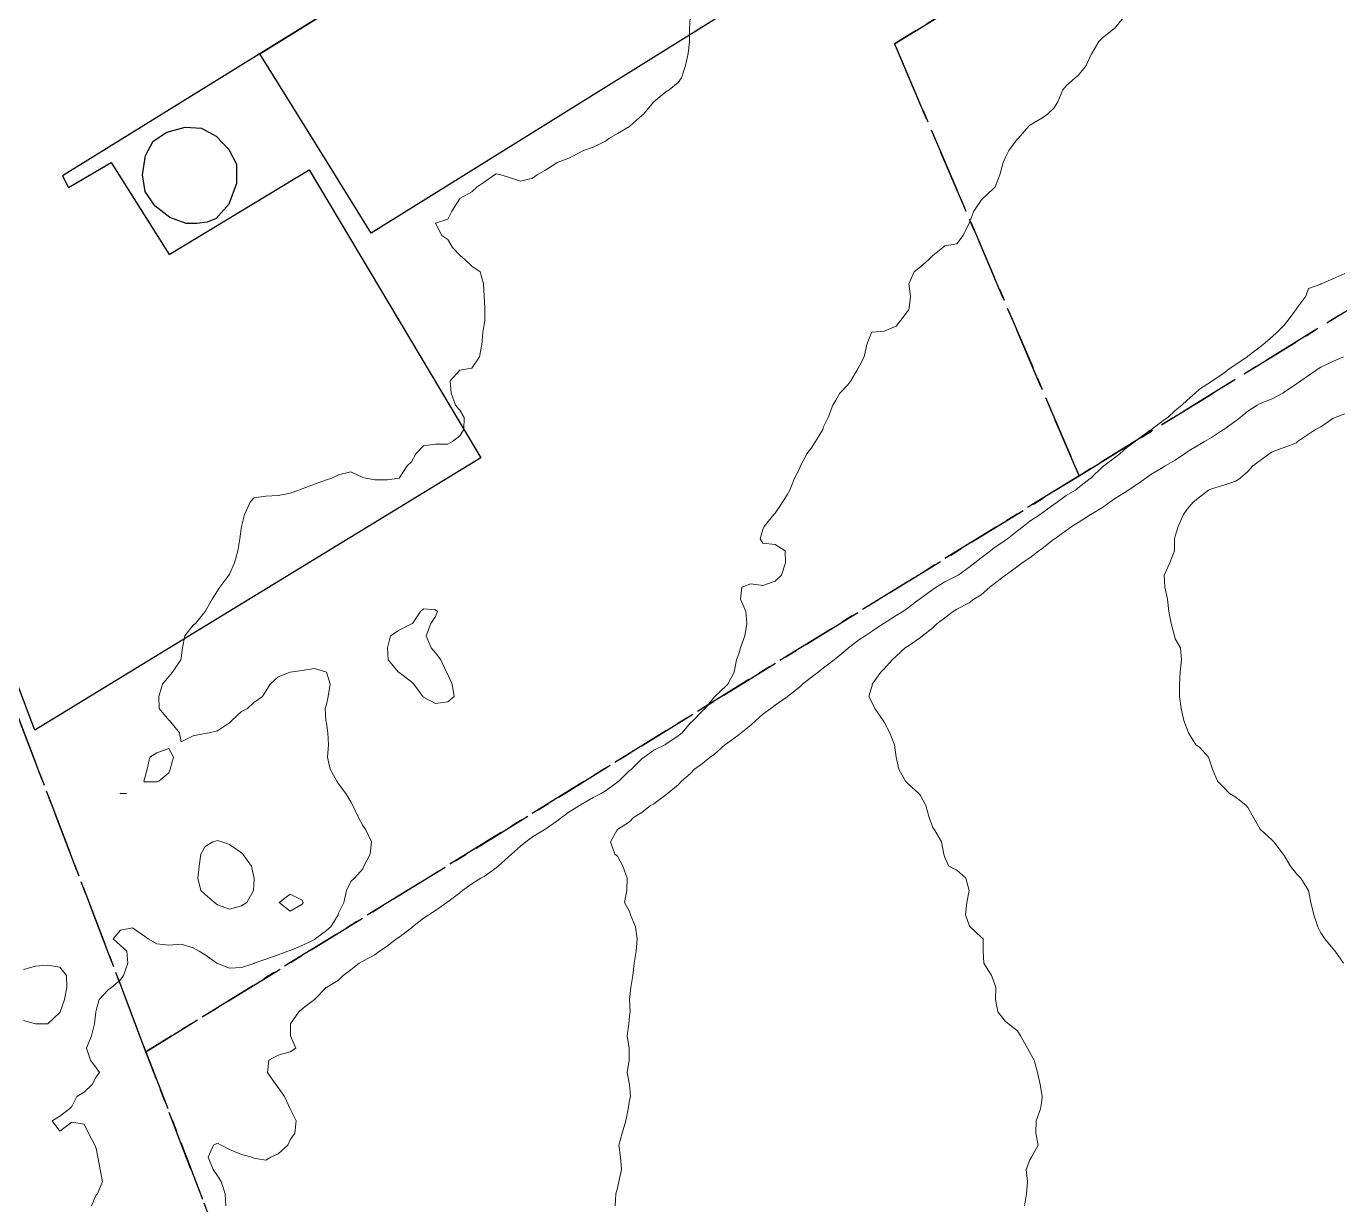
# Model space of a CAD drawing. Header units: centimetres. Extents: x 0 to 642158, y -847 to 649707.
# Drawn here: x 617169.9 to 617224, y 621297.3 to 621345.9 of the extents above; entities that cross this region are included whole.
import ezdxf

# ---------------------------------------------------------------- set-up
doc = ezdxf.new("R2010")
doc.units = ezdxf.units.CM
doc.header["$MEASUREMENT"] = 0
doc.linetypes.add('CENTERX2', pattern=[4, 2.5, -0.5, 0.5, -0.5])
doc.layers.add('SPW_batiments', color=7, linetype='Continuous')
doc.layers.add('SPW_parcellaire cadastral', color=7, linetype='CENTERX2', lineweight=25, true_color=0xff0542)
doc.layers.add('WAL_topographie 0.5', color=253, linetype='Continuous', lineweight=20)
picture_1 = doc.add_image_def('image2.png', size_in_pixel=(6614, 11023))

msp = doc.modelspace()

# ---------------------------------------------------------------- linework, layer by layer
at = {"layer": 'SPW_batiments'}
for points in [[(617201.563, 621358.395), (617171.366, 621339.709), (617171.616, 621339.226), (617173.366, 621340.259), (617175.766, 621336.459), (617181.533, 621339.96), (617188.617, 621328.078), (617170.219, 621316.859), (617163.584, 621334.391), (617157.932, 621349.19), (617141.627, 621393.188), (617169.725, 621410.341), (617201.563, 621358.395)], [(617206.545, 621351.322), (617184.097, 621337.347), (617182.26, 621340.297), (617179.494, 621344.738), (617201.564, 621358.395), (617206.545, 621351.322)], [(617177.099, 621341.676), (617177.699, 621341.342), (617178.216, 621340.792), (617178.533, 621340.192), (617178.533, 621339.392), (617178.216, 621338.542), (617177.699, 621337.942), (617177.333, 621337.792), (617176.899, 621337.742), (617176.466, 621337.742), (617175.783, 621337.992), (617175.166, 621338.476), (617174.766, 621339.059), (617174.666, 621339.742), (617174.783, 621340.542), (617175.099, 621341.142), (617175.666, 621341.509), (617176.416, 621341.709), (617177.099, 621341.676)]]:
    msp.add_lwpolyline(points, dxfattribs=at)
at = {"layer": 'SPW_parcellaire cadastral'}
for points in [[(617201.035, 621235.28), (617133.725, 621215.689), (617131.404, 621239.475), (617134.863, 621279.597), (617137.651, 621349.657), (617132.11, 621409.755), (617135.38, 621410.293), (617136.513, 621406.936), (617140.785, 621394.676), (617159.465, 621344.465), (617169.362, 621317.866), (617174.805, 621303.598), (617201.035, 621235.28)], [(617213.288, 621327.341), (617205.674, 621345.152), (617209.987, 621347.784), (617207.386, 621352.054), (617197.775, 621367.833), (617207.255, 621373.616), (617208.971, 621370.588), (617237.297, 621386.521)], [(617159.465, 621344.465), (617196.57, 621367.098), (617197.775, 621367.833), (617207.386, 621352.054), (617209.987, 621347.784), (617205.674, 621345.152), (617213.288, 621327.341), (617174.805, 621303.598), (617169.362, 621317.866), (617159.465, 621344.465)], [(617266.542, 621254.087), (617209.847, 621217.085), (617206.182, 621236.778), (617201.035, 621235.28), (617174.805, 621303.598), (617213.288, 621327.341), (617229.936, 621337.612), (617230.609, 621336.031), (617231.984, 621333.558), (617234.583, 621327.944), (617236.528, 621323.415), (617238.643, 621318.532), (617240.946, 621313.193), (617243.612, 621306.972), (617245.895, 621301.723), (617248.423, 621295.678), (617251.862, 621287.892), (617256.124, 621278.01), (617260.997, 621266.715), (617264.792, 621257.919), (617266.542, 621254.087)], [(617229.936, 621337.612), (617213.288, 621327.341)]]:
    msp.add_lwpolyline(points, dxfattribs=at)
at = {"layer": 'WAL_topographie 0.5'}
for points in [[(617197.242, 621346.25), (617197.224, 621345.75), (617197.214, 621345.25), (617197.17, 621344.75), (617197.061, 621344.25), (617196.888, 621343.75), (617196.75, 621343.552), (617196.387, 621343.25), (617196.25, 621343.164), (617195.75, 621342.75), (617195.75, 621342.75), (617195.318, 621342.25), (617195.25, 621342.188), (617194.756, 621341.75), (617194.75, 621341.746), (617194.25, 621341.458), (617193.895, 621341.25), (617193.75, 621341.136), (617193.25, 621340.884), (617192.853, 621340.75), (617192.75, 621340.697), (617192.25, 621340.44), (617191.765, 621340.25), (617191.75, 621340.242), (617191.25, 621339.921), (617190.94, 621339.75), (617190.75, 621339.605), (617190.25, 621339.484), (617189.75, 621339.648), (617189.437, 621339.75), (617189.25, 621339.783), (617189.175, 621339.75), (617188.75, 621339.452), (617188.462, 621339.25), (617188.25, 621339.048), (617187.75, 621338.77), (617187.731, 621338.75), (617187.412, 621338.25), (617187.25, 621337.917), (617186.75, 621337.75), (617187, 621337.25), (617187.25, 621337.083), (617187.442, 621336.75), (617187.75, 621336.43), (617187.975, 621336.25), (617188.25, 621335.988), (617188.583, 621335.75), (617188.719, 621335.25), (617188.75, 621334.751), (617188.75, 621334.75), (617188.779, 621334.25), (617188.774, 621333.75), (617188.75, 621333.583), (617188.704, 621333.25), (617188.657, 621332.75), (617188.558, 621332.25), (617188.25, 621331.779), (617188.083, 621331.75), (617187.75, 621331.691), (617187.355, 621331.25), (617187.386, 621330.75), (617187.573, 621330.25), (617187.75, 621330.046), (617187.928, 621329.75), (617187.907, 621329.25), (617187.75, 621328.983), (617187.446, 621328.75), (617187.25, 621328.64), (617186.75, 621328.65), (617186.25, 621328.577), (617185.935, 621328.25), (617185.75, 621327.917), (617185.571, 621327.75), (617185.25, 621327.25), (617185.25, 621327.25), (617184.75, 621327.178), (617184.25, 621327.175), (617183.875, 621327.25), (617183.75, 621327.278), (617183.25, 621327.5), (617182.75, 621327.375), (617182.464, 621327.25), (617182.25, 621327.171), (617181.75, 621327), (617181.25, 621326.8), (617181.107, 621326.75), (617180.75, 621326.625), (617180.25, 621326.533), (617179.75, 621326.5), (617179.25, 621326.44), (617179.096, 621326.25), (617178.875, 621325.75), (617178.75, 621325.25), (617178.75, 621325.25), (617178.673, 621324.75), (617178.597, 621324.25), (617178.46, 621323.75), (617178.25, 621323.286), (617178.225, 621323.25), (617177.855, 621322.75), (617177.75, 621322.596), (617177.536, 621322.25), (617177.25, 621321.75), (617177.25, 621321.75), (617176.85, 621321.25), (617176.75, 621321.191), (617176.409, 621320.75), (617176.318, 621320.25), (617176.25, 621319.833), (617176.237, 621319.75), (617175.895, 621319.25), (617175.75, 621319.067), (617175.493, 621318.75), (617175.341, 621318.25), (617175.346, 621317.75), (617175.75, 621317.273), (617175.781, 621317.25), (617176.192, 621316.75), (617176.25, 621316.375), (617176.75, 621316.628), (617177.25, 621316.722), (617177.417, 621316.75), (617177.75, 621316.833), (617178.25, 621317.157), (617178.345, 621317.25), (617178.75, 621317.623), (617178.993, 621317.75), (617179.25, 621318), (617179.604, 621318.25), (617179.75, 621318.469), (617179.923, 621318.75), (617180.25, 621319.054), (617180.75, 621319.25), (617180.75, 621319.25), (617181.25, 621319.31), (617181.75, 621319.4), (617182.25, 621319.25), (617182.25, 621319.25), (617182.4, 621318.75), (617182.313, 621318.25), (617182.25, 621317.917), (617182.2, 621317.75), (617182.217, 621317.25), (617182.25, 621317.15), (617182.306, 621316.75), (617182.333, 621316.25), (617182.288, 621315.75), (617182.396, 621315.25), (617182.673, 621314.75), (617182.75, 621314.641), (617183.05, 621314.25), (617183.25, 621313.897), (617183.332, 621313.75), (617183.569, 621313.25), (617183.75, 621312.93), (617183.876, 621312.75), (617184.1, 621312.25), (617184.046, 621311.75), (617183.791, 621311.25), (617183.75, 621311.139), (617183.4, 621310.75), (617183.25, 621310.618), (617183.079, 621310.25), (617182.97, 621309.75), (617182.75, 621309.311), (617182.736, 621309.25), (617182.422, 621308.75), (617182.25, 621308.596), (617181.778, 621308.25), (617181.75, 621308.234), (617181.25, 621307.981), (617180.75, 621307.779), (617180.661, 621307.75), (617180.25, 621307.598), (617179.75, 621307.412), (617179.264, 621307.25), (617179.25, 621307.244), (617178.75, 621307.07), (617178.25, 621307.045), (617177.75, 621307.237), (617177.732, 621307.25), (617177.25, 621307.589), (617176.995, 621307.75), (617176.75, 621307.888), (617176.25, 621308.03), (617175.75, 621307.998), (617175.25, 621308.046), (617174.9, 621308.25), (617174.75, 621308.368), (617174.25, 621308.708), (617173.75, 621308.612), (617173.458, 621308.25), (617173.75, 621307.981), (617174.015, 621307.75), (617174.06, 621307.25), (617173.885, 621306.75), (617173.75, 621306.572), (617173.377, 621306.25), (617173.25, 621306.149), (617172.875, 621305.75), (617172.75, 621305.304), (617172.74, 621305.25), (617172.68, 621304.75), (617172.556, 621304.25), (617172.347, 621303.75), (617172.523, 621303.25), (617172.75, 621302.938), (617172.893, 621302.75), (617172.75, 621302.562), (617172.583, 621302.25), (617172.25, 621301.938), (617171.95, 621301.75), (617171.75, 621301.35), (617171.65, 621301.25), (617171.25, 621300.942), (617170.938, 621300.75), (617171.25, 621300.333), (617171.75, 621300.704), (617172.25, 621300.617), (617172.44, 621300.25), (617172.698, 621299.75), (617172.75, 621299.613), (617172.818, 621299.25), (617172.92, 621298.75), (617173.016, 621298.25), (617172.803, 621297.75), (617172.75, 621297.708), (617172.56, 621297.25)], [(617215.139, 621346.25), (617214.75, 621345.783), (617214.706, 621345.75), (617214.25, 621345.388), (617214.096, 621345.25), (617213.813, 621344.75), (617213.75, 621344.625), (617213.574, 621344.25), (617213.25, 621343.843), (617213.131, 621343.75), (617212.75, 621343.417), (617212.612, 621343.25), (617212.417, 621342.75), (617212.25, 621342.5), (617211.985, 621342.25), (617211.75, 621342.083), (617211.25, 621341.792), (617211.212, 621341.75), (617210.774, 621341.25), (617210.75, 621341.228), (617210.395, 621340.75), (617210.25, 621340.469), (617210.162, 621340.25), (617210.023, 621339.75), (617209.831, 621339.25), (617209.75, 621339.164), (617209.288, 621338.75), (617209.25, 621338.697), (617208.946, 621338.25), (617208.75, 621337.75), (617208.75, 621337.75), (617208.5, 621337.25), (617208.25, 621336.9), (617207.75, 621336.821), (617207.662, 621336.75), (617207.25, 621336.416), (617207.083, 621336.25), (617206.75, 621335.958), (617206.487, 621335.75), (617206.269, 621335.25), (617206.33, 621334.75), (617206.283, 621334.25), (617206.25, 621334.175), (617205.935, 621333.75), (617205.75, 621333.512), (617205.25, 621333.298), (617204.75, 621333.269), (617204.726, 621333.25), (617204.538, 621332.75), (617204.423, 621332.25), (617204.25, 621331.904), (617204.163, 621331.75), (617203.87, 621331.25), (617203.75, 621331.092), (617203.425, 621330.75), (617203.25, 621330.458), (617203.125, 621330.25), (617202.934, 621329.75), (617202.75, 621329.361), (617202.72, 621329.25), (617202.421, 621328.75), (617202.25, 621328.49), (617202.056, 621328.25), (617201.8, 621327.75), (617201.75, 621327.625), (617201.55, 621327.25), (617201.356, 621326.75), (617201.25, 621326.555), (617201.054, 621326.25), (617200.75, 621325.803), (617200.7, 621325.75), (617200.306, 621325.25), (617200.25, 621325.125), (617200.139, 621324.75), (617200.25, 621324.562), (617200.75, 621324.509), (617201.167, 621324.25), (617201.184, 621323.75), (617201.017, 621323.25), (617200.75, 621322.994), (617200.25, 621322.826), (617199.75, 621322.886), (617199.375, 621322.75), (617199.32, 621322.25), (617199.544, 621321.75), (617199.591, 621321.25), (617199.509, 621320.75), (617199.33, 621320.25), (617199.25, 621320), (617199.158, 621319.75), (617199.062, 621319.25), (617198.799, 621318.75), (617198.75, 621318.697), (617198.264, 621318.25), (617198.25, 621318.233), (617197.866, 621317.75), (617197.75, 621317.649), (617197.369, 621317.25), (617197.25, 621317.148), (617196.917, 621316.75), (617196.75, 621316.629), (617196.25, 621316.279), (617196.199, 621316.25), (617195.75, 621316.03), (617195.352, 621315.75), (617195.25, 621315.669), (617194.828, 621315.25), (617194.75, 621315.191), (617194.307, 621314.75), (617194.25, 621314.709), (617193.75, 621314.36), (617193.582, 621314.25), (617193.25, 621314.083), (617192.75, 621313.793), (617192.69, 621313.75), (617192.25, 621313.47), (617191.948, 621313.25), (617191.75, 621313.108), (617191.25, 621312.762), (617191.23, 621312.75), (617190.75, 621312.457), (617190.465, 621312.25), (617190.25, 621312.071), (617189.884, 621311.75), (617189.75, 621311.64), (617189.325, 621311.25), (617189.25, 621311.184), (617188.75, 621310.825), (617188.621, 621310.75), (617188.25, 621310.519), (617187.86, 621310.25), (617187.75, 621310.156), (617187.25, 621309.781), (617187.21, 621309.75), (617186.75, 621309.417), (617186.466, 621309.25), (617186.25, 621309.103), (617185.797, 621308.75), (617185.75, 621308.713), (617185.25, 621308.323), (617185.141, 621308.25), (617184.75, 621307.959), (617184.434, 621307.75), (617184.25, 621307.594), (617183.75, 621307.33), (617183.599, 621307.25), (617183.25, 621306.972), (617182.933, 621306.75), (617182.75, 621306.55), (617182.25, 621306.255), (617182.242, 621306.25), (617181.75, 621305.75), (617181.75, 621305.75), (617181.25, 621305.363), (617181.107, 621305.25), (617180.762, 621304.75), (617180.767, 621304.25), (617180.981, 621303.75), (617180.75, 621303.6), (617180.25, 621303.454), (617179.875, 621303.25), (617179.815, 621302.75), (617180.163, 621302.25), (617180.25, 621302.121), (617180.524, 621301.75), (617180.75, 621301.25), (617180.75, 621301.25), (617181.004, 621300.75), (617180.941, 621300.25), (617180.75, 621299.973), (617180.649, 621299.75), (617180.25, 621299.391), (617179.95, 621299.25), (617179.75, 621299.133), (617179.25, 621299.214), (617179.17, 621299.25), (617178.75, 621299.361), (617178.25, 621299.576), (617177.903, 621299.75), (617177.75, 621299.835), (617177.588, 621299.75), (617177.372, 621299.25), (617177.576, 621298.75), (617177.75, 621298.483), (617177.904, 621298.25), (617178.07, 621297.75), (617178.102, 621297.25)], [(617224.25, 621335.677), (617223.75, 621335.467), (617223.274, 621335.25), (617223.25, 621335.235), (617222.75, 621335.056), (617222.64, 621334.75), (617222.271, 621334.25), (617222.25, 621334.227), (617221.911, 621333.75), (617221.75, 621333.554), (617221.44, 621333.25), (617221.25, 621333.067), (617220.875, 621332.75), (617220.75, 621332.654), (617220.25, 621332.276), (617220.215, 621332.25), (617219.75, 621331.927), (617219.481, 621331.75), (617219.25, 621331.571), (617218.771, 621331.25), (617218.75, 621331.234), (617218.25, 621330.917), (617218.071, 621330.75), (617217.75, 621330.466), (617217.524, 621330.25), (617217.25, 621330.033), (617216.944, 621329.75), (617216.75, 621329.625), (617216.267, 621329.25), (617216.25, 621329.241), (617215.75, 621328.88), (617215.603, 621328.75), (617215.25, 621328.512), (617214.968, 621328.25), (617214.75, 621328.087), (617214.312, 621327.75), (617214.25, 621327.711), (617213.767, 621327.25), (617213.75, 621327.236), (617213.25, 621326.847), (617213.138, 621326.75), (617212.75, 621326.524), (617212.389, 621326.25), (617212.25, 621326.165), (617211.75, 621325.804), (617211.679, 621325.75), (617211.25, 621325.477), (617210.977, 621325.25), (617210.75, 621325.077), (617210.335, 621324.75), (617210.25, 621324.694), (617209.75, 621324.343), (617209.639, 621324.25), (617209.25, 621323.955), (617208.994, 621323.75), (617208.75, 621323.57), (617208.303, 621323.25), (617208.25, 621323.219), (617207.75, 621322.977), (617207.399, 621322.75), (617207.25, 621322.657), (617206.75, 621322.286), (617206.705, 621322.25), (617206.25, 621321.919), (617206.017, 621321.75), (617205.75, 621321.585), (617205.25, 621321.267), (617205.226, 621321.25), (617204.75, 621320.942), (617204.458, 621320.75), (617204.25, 621320.609), (617203.776, 621320.25), (617203.75, 621320.229), (617203.25, 621319.807), (617203.186, 621319.75), (617202.75, 621319.426), (617202.527, 621319.25), (617202.25, 621319.041), (617201.887, 621318.75), (617201.75, 621318.629), (617201.265, 621318.25), (617201.25, 621318.237), (617200.75, 621317.884), (617200.568, 621317.75), (617200.25, 621317.512), (617199.961, 621317.25), (617199.75, 621317.057), (617199.353, 621316.75), (617199.25, 621316.664), (617198.75, 621316.297), (617198.684, 621316.25), (617198.25, 621315.874), (617198.071, 621315.75), (617197.75, 621315.488), (617197.432, 621315.25), (617197.25, 621315.057), (617196.889, 621314.75), (617196.75, 621314.604), (617196.313, 621314.25), (617196.25, 621314.185), (617195.75, 621313.825), (617195.612, 621313.75), (617195.25, 621313.467), (617194.904, 621313.25), (617194.75, 621313.083), (617194.25, 621312.756), (617194.242, 621312.75), (617193.967, 621312.25), (617194.135, 621311.75), (617194.25, 621311.656), (617194.467, 621311.25), (617194.643, 621310.75), (617194.632, 621310.25), (617194.536, 621309.75), (617194.75, 621309.375), (617194.792, 621309.25), (617194.987, 621308.75), (617195.066, 621308.25), (617195.015, 621307.75), (617194.938, 621307.25), (617194.88, 621306.75), (617194.796, 621306.25), (617194.75, 621305.75), (617194.769, 621305.25), (617194.75, 621305.083), (617194.72, 621304.75), (617194.653, 621304.25), (617194.734, 621303.75), (617194.735, 621303.25), (617194.646, 621302.75), (617194.75, 621302.25), (617194.75, 621302.25), (617194.788, 621301.75), (617194.75, 621301.607), (617194.692, 621301.25), (617194.601, 621300.75), (617194.437, 621300.25), (617194.308, 621299.75), (617194.375, 621299.25), (617194.413, 621298.75), (617194.304, 621298.25), (617194.25, 621297.972), (617194.183, 621297.75), (617194.158, 621297.25)], [(617224.197, 621332.25), (617223.75, 621332.059), (617223.25, 621331.816), (617223.153, 621331.75), (617222.75, 621331.471), (617222.427, 621331.25), (617222.25, 621331.133), (617221.75, 621330.784), (617221.693, 621330.75), (617221.25, 621330.514), (617220.75, 621330.319), (617220.631, 621330.25), (617220.25, 621329.999), (617219.925, 621329.75), (617219.75, 621329.614), (617219.25, 621329.254), (617219.245, 621329.25), (617218.75, 621328.925), (617218.456, 621328.75), (617218.25, 621328.634), (617217.75, 621328.326), (617217.64, 621328.25), (617217.25, 621327.99), (617216.84, 621327.75), (617216.75, 621327.694), (617216.25, 621327.398), (617216.042, 621327.25), (617215.75, 621327.04), (617215.314, 621326.75), (617215.25, 621326.709), (617214.75, 621326.388), (617214.554, 621326.25), (617214.25, 621326.036), (617213.777, 621325.75), (617213.75, 621325.732), (617213.25, 621325.417), (617212.982, 621325.25), (617212.75, 621325.091), (617212.282, 621324.75), (617212.25, 621324.723), (617211.75, 621324.337), (617211.63, 621324.25), (617211.25, 621323.966), (617210.944, 621323.75), (617210.75, 621323.599), (617210.25, 621323.25), (617210.25, 621323.25), (617209.75, 621322.86), (617209.606, 621322.75), (617209.25, 621322.441), (617208.945, 621322.25), (617208.75, 621322.108), (617208.25, 621321.839), (617208.096, 621321.75), (617207.75, 621321.488), (617207.44, 621321.25), (617207.25, 621321.074), (617206.836, 621320.75), (617206.75, 621320.671), (617206.25, 621320.334), (617206.116, 621320.25), (617205.75, 621319.91), (617205.572, 621319.75), (617205.25, 621319.384), (617205.106, 621319.25), (617204.759, 621318.75), (617204.75, 621318.7), (617204.621, 621318.25), (617204.75, 621317.985), (617204.861, 621317.75), (617205.202, 621317.25), (617205.25, 621317.183), (617205.486, 621316.75), (617205.672, 621316.25), (617205.75, 621315.75), (617205.75, 621315.75), (617205.847, 621315.25), (617206.129, 621314.75), (617206.25, 621314.637), (617206.679, 621314.25), (617206.75, 621314.167), (617206.972, 621313.75), (617207.11, 621313.25), (617207.25, 621312.85), (617207.318, 621312.75), (617207.61, 621312.25), (617207.715, 621311.75), (617207.75, 621311.607), (617207.917, 621311.25), (617208.25, 621311.089), (617208.612, 621310.75), (617208.75, 621310.25), (617208.75, 621310.25), (617208.75, 621310.25), (617208.652, 621309.75), (617208.602, 621309.25), (617208.75, 621308.817), (617208.794, 621308.75), (617209.25, 621308.33), (617209.333, 621308.25), (617209.336, 621307.75), (617209.361, 621307.25), (617209.67, 621306.75), (617209.75, 621306.568), (617209.856, 621306.25), (617209.842, 621305.75), (617209.932, 621305.25), (617210.25, 621304.846), (617210.375, 621304.75), (617210.75, 621304.462), (617210.872, 621304.25), (617211.162, 621303.75), (617211.25, 621303.573), (617211.433, 621303.25), (617211.567, 621302.75), (617211.681, 621302.25), (617211.75, 621301.85), (617211.769, 621301.75), (617211.75, 621301.583), (617211.702, 621301.25), (617211.515, 621300.75), (617211.5, 621300.25), (617211.596, 621299.75), (617211.321, 621299.25), (617211.25, 621299.139), (617211.104, 621298.75), (617211.158, 621298.25), (617211.122, 621297.75), (617211.029, 621297.25)], [(617224.25, 621329.902), (617223.85, 621329.75), (617223.75, 621329.699), (617223.25, 621329.357), (617223.04, 621329.25), (617222.75, 621329.054), (617222.298, 621328.75), (617222.25, 621328.705), (617221.75, 621328.511), (617221.25, 621328.336), (617221.125, 621328.25), (617220.75, 621327.966), (617220.459, 621327.75), (617220.25, 621327.513), (617219.927, 621327.25), (617219.75, 621327.119), (617219.25, 621326.962), (617218.75, 621326.81), (617218.622, 621326.75), (617218.25, 621326.454), (617217.987, 621326.25), (617217.75, 621325.96), (617217.595, 621325.75), (617217.371, 621325.25), (617217.25, 621324.85), (617217.217, 621324.75), (617217.224, 621324.25), (617217.036, 621323.75), (617216.794, 621323.25), (617216.824, 621322.75), (617216.935, 621322.25), (617216.983, 621321.75), (617217.079, 621321.25), (617217.223, 621320.75), (617217.25, 621320.625), (617217.464, 621320.25), (617217.515, 621319.75), (617217.457, 621319.25), (617217.425, 621318.75), (617217.433, 621318.25), (617217.492, 621317.75), (617217.611, 621317.25), (617217.75, 621316.893), (617217.798, 621316.75), (617218.096, 621316.25), (617218.25, 621316.155), (617218.619, 621315.75), (617218.75, 621315.375), (617218.783, 621315.25), (617219, 621314.75), (617219.25, 621314.49), (617219.49, 621314.25), (617219.75, 621314.095), (617220.176, 621313.75), (617220.25, 621313.664), (617220.476, 621313.25), (617220.75, 621312.782), (617220.779, 621312.75), (617221.25, 621312.316), (617221.322, 621312.25), (617221.707, 621311.75), (617221.75, 621311.69), (617222.012, 621311.25), (617222.25, 621310.938), (617222.426, 621310.75), (617222.75, 621310.25), (617222.75, 621310.25), (617222.844, 621309.75), (617222.962, 621309.25), (617223.135, 621308.75), (617223.25, 621308.5), (617223.421, 621308.25), (617223.75, 621307.853), (617223.841, 621307.75), (617224.186, 621307.25)], [(617187.51, 621318.25), (617187.25, 621318.027), (617186.75, 621317.95), (617186.25, 621318.221), (617186.217, 621318.25), (617185.847, 621318.75), (617185.75, 621318.843), (617185.25, 621319.237), (617185.219, 621319.25), (617184.788, 621319.75), (617184.762, 621320.25), (617184.893, 621320.75), (617185.25, 621320.984), (617185.75, 621321.234), (617185.792, 621321.25), (617186.133, 621321.75), (617186.25, 621321.856), (617186.75, 621321.816), (617186.824, 621321.75), (617186.75, 621321.541), (617186.556, 621321.25), (617186.356, 621320.75), (617186.57, 621320.25), (617186.75, 621320.042), (617186.96, 621319.75), (617187.199, 621319.25), (617187.25, 621319.15), (617187.432, 621318.75), (617187.51, 621318.25)], [(617175.25, 621314.721), (617175.333, 621314.75), (617175.75, 621315.091), (617175.809, 621315.25), (617175.934, 621315.75), (617175.75, 621316.1), (617175.25, 621315.917), (617174.964, 621315.75), (617174.855, 621315.25), (617174.75, 621314.85), (617174.717, 621314.75), (617174.75, 621314.724), (617175.25, 621314.721)], [(617173.75, 621314.232), (617174, 621314.25), (617173.75, 621314.266), (617173.733, 621314.25), (617173.75, 621314.232)], [(617178.97, 621309.75), (617178.75, 621309.622), (617178.25, 621309.479), (617177.75, 621309.656), (617177.636, 621309.75), (617177.25, 621310.088), (617177.064, 621310.25), (617176.949, 621310.75), (617176.994, 621311.25), (617177.066, 621311.75), (617177.25, 621312.068), (617177.562, 621312.25), (617177.75, 621312.314), (617177.93, 621312.25), (617178.25, 621312.138), (617178.75, 621311.794), (617178.8, 621311.75), (617179.158, 621311.25), (617179.25, 621310.792), (617179.261, 621310.75), (617179.25, 621310.472), (617179.24, 621310.25), (617178.97, 621309.75)], [(617181.285, 621309.75), (617181.25, 621309.689), (617180.75, 621309.4), (617180.303, 621309.75), (617180.75, 621310.091), (617181.25, 621309.848), (617181.285, 621309.75)], [(617169.75, 621306.99), (617170.25, 621307.127), (617170.75, 621307.166), (617171.25, 621307.094), (617171.534, 621306.75), (617171.538, 621306.25), (617171.439, 621305.75), (617171.267, 621305.25), (617171.25, 621305.223), (617170.752, 621304.75), (617170.75, 621304.749), (617170.583, 621304.75), (617170.25, 621304.753), (617169.75, 621304.888)]]:
    msp.add_lwpolyline(points, dxfattribs=at)

# ---------------------------------------------------------------- pictures from other files: only their frames are drawn
image = msp.add_image(picture_1, insert=(616830.845, 620745.783), size_in_units=(429.466, 715.756), dxfattribs=dict(brightness=75))
image.dxf.flags = 7

doc.saveas('drawing.dxf')
